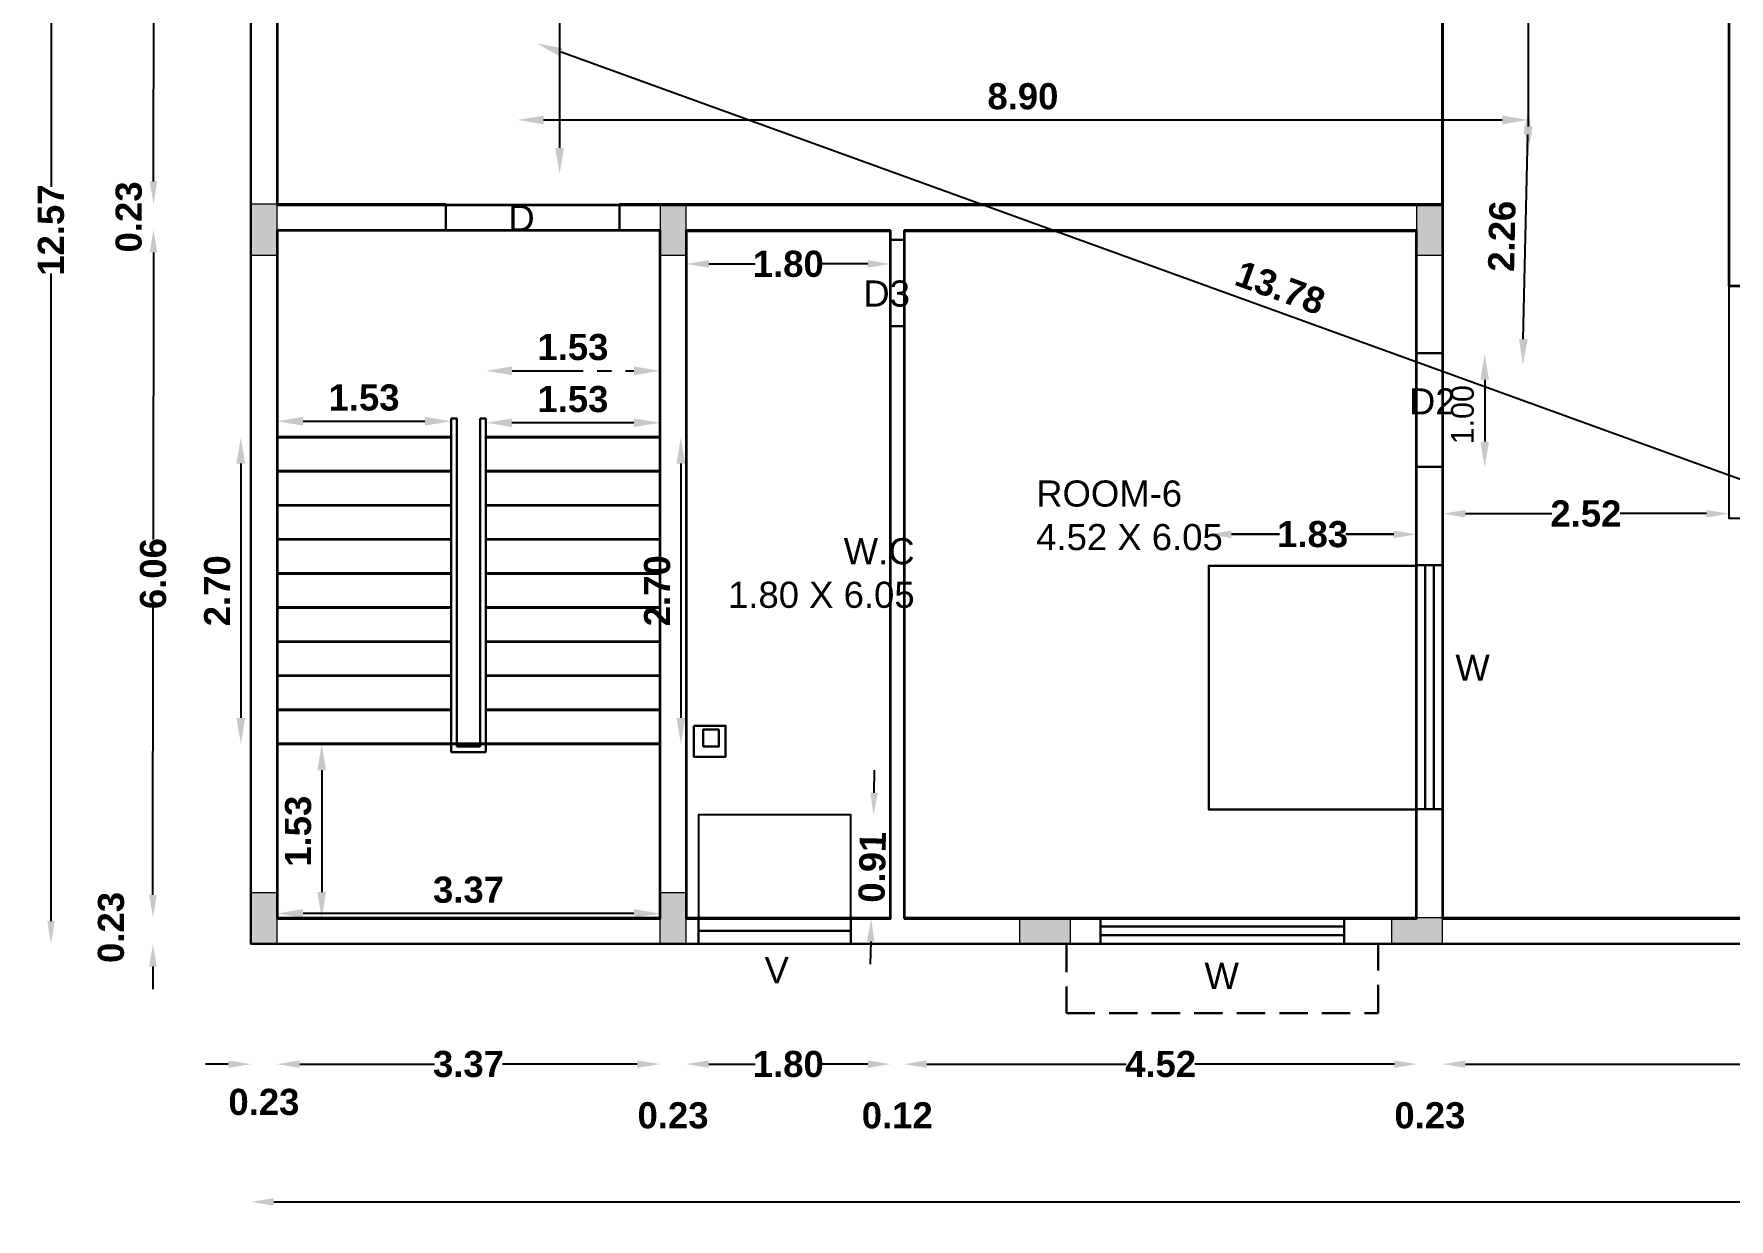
# Model space of a CAD drawing. Header units: metres. Extents: x 515 to 706, y -4 to 163.
# Drawn here: x 603.52 to 618.45, y 91.15 to 101.58 of the extents above; entities that cross this region are included whole.
import ezdxf

# ---------------------------------------------------------------- set-up
doc = ezdxf.new("R2010")
doc.units = ezdxf.units.M
doc.header["$MEASUREMENT"] = 0
doc.linetypes.add('DASHED2', pattern=[0.375, 0.25, -0.125])
doc.linetypes.add('PHANTOM2', pattern=[1.25, 0.625, -0.125, 0.125, -0.125, 0.125, -0.125])
for name, color, linetype, lineweight in [('012', 4, 'Continuous', 30), ('012.1', 4, 'Continuous', 30), ('0123', 4, 'Continuous', 30), ('BLK_1_FLR_2_ EXIT_WIDTH_ DOOR', 7, 'Continuous', 30), ('BLK_1_FLR_2_BLT_UP_AREA', 140, 'Continuous', 30), ('BLK_1_FLR_2_CARPET_AREA', 22, 'Continuous', 30), ('BLK_1_FLR_2_EXIT_WIDTH_STAIR', 4, 'Continuous', 30), ('BLK_1_FLR_2_ROOM_7_LIGHT_VENTILATION_1', 3, 'Continuous', 30), ('BLK_1_FLR_2_WASH', 4, 'Continuous', 30), ('BLK_1_FLR_2_WATER_CLOSET', 4, 'Continuous', 30)]:
    doc.layers.add(name, color=color, linetype=linetype, lineweight=lineweight)
for name, color, linetype in [('BLK_1_FLR_2_REGULAR_ROOM_7', 3, 'Continuous'), ('BLK_1_FLR_2_VERANDAH', 5, 'Continuous'), ('DIST_EXIT', 7, 'Continuous'), ('TOILET_VENTILATION', 6, 'Continuous')]:
    doc.layers.add(name, color=color, linetype=linetype)
doc.styles.add('ARIAL', font='arialbd.ttf', dxfattribs={"height": 0.23})
doc.styles.add('PDF Swiss721BT-RomanCondensed', font='arial.ttf')
doc.styles.add('working', font='arialbd.ttf', dxfattribs={"height": 0.23})
doc.dimstyles.new('new model', dxfattribs={"dimtxt": 0.23, "dimasz": 0.2, "dimexe": 0.1, "dimexo": 0.1, "dimgap": 0, "dimtad": 0, "dimzin": 1, "dimdsep": 46, "dimtxsty": 'working', "dimcen": 0.09, "dimse1": 1, "dimse2": 1, "dimclrd": 256, "dimclrt": 256, "dimadec": 1, "dimazin": 0, "dimtfac": 1, "dimtofl": 0, "dimtmove": 0, "dimatfit": 3, "dimfxl": 0, "dimtolj": 1, "dimtzin": 0, "dimlwd": -1, "dimlwe": -1, "dimarcsym": 0})
doc.dimstyles.new('OPEN SPACE', dxfattribs={"dimtxt": 0.23, "dimasz": 0.23, "dimexe": 0.1875, "dimexo": 0.0625, "dimgap": 0.09, "dimtad": 3, "dimzin": 0, "dimdsep": 46, "dimtxsty": 'ARIAL', "dimcen": 0.09, "dimse1": 1, "dimse2": 1, "dimclrd": 256, "dimclre": 256, "dimadec": 0, "dimazin": 0, "dimtfac": 0.5, "dimtix": 1, "dimtmove": 0, "dimatfit": 3, "dimfxl": 0, "dimtolj": 1, "dimtzin": 0, "dimarcsym": 0})
doc.dimstyles.new('Standard$0', dxfattribs={"dimtxt": 0.2, "dimasz": 0.23, "dimexe": 0.1805, "dimexo": 0.0625, "dimgap": 0.0955, "dimtad": 1, "dimzin": 0, "dimdsep": 46, "dimtxsty": 'Standard', "dimcen": 0, "dimdle": 440, "dimse1": 1, "dimse2": 1, "dimclrd": 256, "dimclrt": 256, "dimadec": 0, "dimazin": 0, "dimtfac": 1, "dimtofl": 0, "dimtmove": 0, "dimatfit": 3, "dimfxl": 0, "dimtolj": 1, "dimarcsym": 0})

# ---------------------------------------------------------------- blocks, each defined once
blk = doc.blocks.new('*D178')
at = {"layer": 'BLK_1_FLR_2_ROOM_7_LIGHT_VENTILATION_1', "color": 232, "linetype": 'PHANTOM2'}
for p, q in [((614.065, 97.174), (614.487, 97.174)), ((615.495, 97.174), (615.073, 97.174))]:
    blk.add_line(p, q, dxfattribs=at)
at = {"layer": 'BLK_1_FLR_2_ROOM_7_LIGHT_VENTILATION_1', "color": 232, "lineweight": 40}
for points in [[(614.065, 97.207), (614.065, 97.14), (613.865, 97.174)], [(615.495, 97.207), (615.495, 97.14), (615.695, 97.174)]]:
    blk.add_solid(points, dxfattribs=at)
at = {"layer": 'Defpoints', "color": 0, "lineweight": 40}
for p in [(615.695, 97.174), (613.865, 96.897), (615.695, 96.897)]:
    blk.add_point(p, dxfattribs=at)
at = {"layer": 'BLK_1_FLR_2_ROOM_7_LIGHT_VENTILATION_1', "color": 232, "insert": (614.78, 97.174), "char_height": 0.23, "attachment_point": 5, "style": 'working'}
blk.add_mtext('\\A1;1.83', dxfattribs=at)
blk = doc.blocks.new('*D69')
at = {"layer": 'BLK_1_FLR_2_ EXIT_WIDTH_ DOOR', "lineweight": -2}
blk.add_line((616.296, 98.534), (616.296, 97.991), dxfattribs=at)
at = {"layer": 'BLK_1_FLR_2_ EXIT_WIDTH_ DOOR', "lineweight": 40}
for points in [[(616.258, 98.534), (616.334, 98.534), (616.296, 98.764)], [(616.258, 97.991), (616.334, 97.991), (616.296, 97.761)]]:
    blk.add_solid(points, dxfattribs=at)
at = {"layer": 'Defpoints', "color": 0, "lineweight": 40}
for p in [(615.81, 98.764), (615.81, 97.761), (616.296, 97.761)]:
    blk.add_point(p, dxfattribs=at)
at = {"layer": 'BLK_1_FLR_2_ EXIT_WIDTH_ DOOR', "insert": (616.101, 98.227), "char_height": 0.2, "attachment_point": 5, "rotation": 90}
blk.add_mtext('\\A1;1.00', dxfattribs=at)
blk = doc.blocks.new('*D72')
at = {"layer": 'Defpoints', "color": 0, "lineweight": 40}
for p in [(610.713, 94.704), (610.912, 94.699), (610.692, 93.794)]:
    blk.add_point(p, dxfattribs=at)
at = {"layer": 'TOILET_VENTILATION'}
for p, q in [((610.917, 94.899), (610.921, 95.099)), ((610.887, 93.589), (610.882, 93.389))]:
    blk.add_line(p, q, dxfattribs=at)
at = {"layer": 'TOILET_VENTILATION', "lineweight": 40}
for points in [[(610.884, 94.9), (610.95, 94.898), (610.912, 94.699)], [(610.854, 93.59), (610.92, 93.588), (610.892, 93.789)]]:
    blk.add_solid(points, dxfattribs=at)
at = {"layer": 'TOILET_VENTILATION', "insert": (610.902, 94.244), "char_height": 0.23, "attachment_point": 5, "rotation": 88.6948, "style": 'working'}
blk.add_mtext('\\A1;0.91', dxfattribs=at)
blk = doc.blocks.new('*D76')
at = {"layer": 'Defpoints', "color": 0, "lineweight": 40}
for p in [(608.877, 107.368), (608.147, 100.346), (608.877, 100.346)]:
    blk.add_point(p, dxfattribs=at)
at = {"layer": 'DIST_EXIT', "lineweight": -2}
blk.add_line((608.147, 107.138), (608.147, 100.576), dxfattribs=at)
at = {"layer": 'DIST_EXIT', "lineweight": 40}
for points in [[(608.108, 107.138), (608.185, 107.138), (608.147, 107.368)], [(608.108, 100.576), (608.185, 100.576), (608.147, 100.346)]]:
    blk.add_solid(points, dxfattribs=at)
at = {"layer": 'DIST_EXIT', "color": 0, "insert": (607.939, 103.857), "char_height": 0.23, "attachment_point": 5, "rotation": 90, "style": 'ARIAL'}
blk.add_mtext('\\A1;7.02', dxfattribs=at)
blk = doc.blocks.new('*D77')
at = {"layer": 'Defpoints', "color": 0, "lineweight": 40}
for p in [(607.776, 100.924), (616.68, 100.924), (616.68, 100.822)]:
    blk.add_point(p, dxfattribs=at)
at = {"layer": 'DIST_EXIT', "lineweight": -2}
blk.add_line((608.006, 100.822), (616.45, 100.822), dxfattribs=at)
at = {"layer": 'DIST_EXIT', "lineweight": 40}
for points in [[(608.006, 100.86), (608.006, 100.783), (607.776, 100.822)], [(616.45, 100.86), (616.45, 100.783), (616.68, 100.822)]]:
    blk.add_solid(points, dxfattribs=at)
at = {"layer": 'DIST_EXIT', "color": 0, "insert": (612.228, 101.029), "char_height": 0.23, "attachment_point": 5, "style": 'ARIAL'}
blk.add_mtext('\\A1;8.90', dxfattribs=at)
blk = doc.blocks.new('*D78')
at = {"layer": 'Defpoints', "color": 0, "lineweight": 40}
for p in [(616.671, 107.481), (616.671, 100.533), (616.68, 100.533)]:
    blk.add_point(p, dxfattribs=at)
at = {"layer": 'DIST_EXIT', "lineweight": -2}
blk.add_line((616.68, 107.251), (616.68, 100.763), dxfattribs=at)
at = {"layer": 'DIST_EXIT', "lineweight": 40}
for points in [[(616.642, 107.251), (616.718, 107.251), (616.68, 107.481)], [(616.642, 100.763), (616.718, 100.763), (616.68, 100.533)]]:
    blk.add_solid(points, dxfattribs=at)
at = {"layer": 'DIST_EXIT', "color": 0, "insert": (616.473, 104.007), "char_height": 0.23, "attachment_point": 5, "rotation": 90, "style": 'ARIAL'}
blk.add_mtext('\\A1;6.95', dxfattribs=at)
blk = doc.blocks.new('*D79')
at = {"layer": 'Defpoints', "color": 0, "lineweight": 40}
for p in [(616.68, 100.924), (616.68, 100.924), (616.631, 98.663)]:
    blk.add_point(p, dxfattribs=at)
at = {"layer": 'DIST_EXIT', "lineweight": -2}
blk.add_line((616.636, 98.893), (616.675, 100.694), dxfattribs=at)
at = {"layer": 'DIST_EXIT', "lineweight": 40}
for points in [[(616.637, 100.695), (616.713, 100.693), (616.68, 100.924)], [(616.598, 98.894), (616.675, 98.892), (616.631, 98.663)]]:
    blk.add_solid(points, dxfattribs=at)
at = {"layer": 'DIST_EXIT', "color": 0, "insert": (616.448, 99.798), "char_height": 0.23, "attachment_point": 5, "rotation": 88.7637, "style": 'ARIAL'}
blk.add_mtext('\\A1;2.26', dxfattribs=at)
blk = doc.blocks.new('*D81')
at = {"layer": 'Defpoints', "color": 0, "lineweight": 40}
for p in [(607.946, 101.495), (607.661, 100.707), (620.617, 96.014)]:
    blk.add_point(p, dxfattribs=at)
at = {"layer": 'DIST_EXIT', "lineweight": -2}
blk.add_line((620.686, 96.881), (608.162, 101.417), dxfattribs=at)
at = {"layer": 'DIST_EXIT', "lineweight": 40}
for points in [[(608.175, 101.453), (608.149, 101.381), (607.946, 101.495)], [(620.7, 96.917), (620.673, 96.845), (620.903, 96.802)]]:
    blk.add_solid(points, dxfattribs=at)
at = {"layer": 'DIST_EXIT', "color": 0, "insert": (614.495, 99.344), "char_height": 0.23, "attachment_point": 5, "rotation": 340.0909, "style": 'ARIAL'}
blk.add_mtext('\\A1;13.78', dxfattribs=at)
blk = doc.blocks.new('*D199')
at = {"layer": '012', "lineweight": -2}
blk.add_line((605.339, 97.797), (605.339, 95.557), dxfattribs=at)
at = {"layer": '012', "lineweight": 40}
for points in [[(605.3, 97.797), (605.377, 97.797), (605.339, 98.027)], [(605.3, 95.557), (605.377, 95.557), (605.339, 95.327)]]:
    blk.add_solid(points, dxfattribs=at)
at = {"layer": 'Defpoints', "color": 0, "lineweight": 40}
for p in [(607.191, 98.027), (605.339, 95.327), (607.191, 95.327)]:
    blk.add_point(p, dxfattribs=at)
at = {"layer": '012', "color": 0, "insert": (605.131, 96.677), "char_height": 0.23, "attachment_point": 5, "rotation": 90, "style": 'ARIAL'}
blk.add_mtext('\\A1;2.70', dxfattribs=at)
blk = doc.blocks.new('*D200')
at = {"layer": '012', "lineweight": -2}
blk.add_line((605.887, 98.169), (606.961, 98.169), dxfattribs=at)
at = {"layer": '012', "lineweight": 40}
for points in [[(605.887, 98.208), (605.887, 98.131), (605.657, 98.169)], [(606.961, 98.208), (606.961, 98.131), (607.191, 98.169)]]:
    blk.add_solid(points, dxfattribs=at)
at = {"layer": 'Defpoints', "color": 0, "lineweight": 40}
for p in [(607.191, 98.169), (605.657, 98.027), (607.191, 98.027)]:
    blk.add_point(p, dxfattribs=at)
at = {"layer": '012', "color": 0, "insert": (606.424, 98.377), "char_height": 0.23, "attachment_point": 5, "style": 'ARIAL'}
blk.add_mtext('\\A1;1.53', dxfattribs=at)
blk = doc.blocks.new('*D201')
at = {"layer": '0123', "lineweight": -2}
blk.add_line((608.801, 98.156), (607.727, 98.156), dxfattribs=at)
at = {"layer": '0123', "lineweight": 40}
for points in [[(607.727, 98.194), (607.727, 98.118), (607.497, 98.156)], [(608.801, 98.194), (608.801, 98.118), (609.031, 98.156)]]:
    blk.add_solid(points, dxfattribs=at)
at = {"layer": 'Defpoints', "color": 0, "lineweight": 40}
for p in [(607.497, 98.156), (607.497, 98.027), (609.031, 98.027)]:
    blk.add_point(p, dxfattribs=at)
at = {"layer": '0123', "color": 0, "insert": (608.264, 98.363), "char_height": 0.23, "attachment_point": 5, "style": 'ARIAL'}
blk.add_mtext('\\A1;1.53', dxfattribs=at)
blk = doc.blocks.new('*D202')
at = {"layer": '0123', "lineweight": -2}
blk.add_line((609.215, 97.797), (609.215, 95.557), dxfattribs=at)
at = {"layer": '0123', "lineweight": 40}
for points in [[(609.177, 97.797), (609.253, 97.797), (609.215, 98.027)], [(609.177, 95.557), (609.253, 95.557), (609.215, 95.327)]]:
    blk.add_solid(points, dxfattribs=at)
at = {"layer": 'Defpoints', "color": 0, "lineweight": 40}
for p in [(607.497, 98.027), (607.497, 95.327), (609.215, 95.327)]:
    blk.add_point(p, dxfattribs=at)
at = {"layer": '0123', "color": 0, "insert": (609.007, 96.677), "char_height": 0.23, "attachment_point": 5, "rotation": 90, "style": 'ARIAL'}
blk.add_mtext('\\A1;2.70', dxfattribs=at)
blk = doc.blocks.new('*D203')
at = {"layer": '012.1', "lineweight": -2}
blk.add_line((608.801, 93.836), (605.887, 93.836), dxfattribs=at)
at = {"layer": '012.1', "lineweight": 40}
for points in [[(605.887, 93.875), (605.887, 93.798), (605.657, 93.836)], [(608.801, 93.875), (608.801, 93.798), (609.031, 93.836)]]:
    blk.add_solid(points, dxfattribs=at)
at = {"layer": 'Defpoints', "color": 0, "lineweight": 40}
for p in [(605.657, 93.836), (605.657, 93.794), (609.031, 93.794)]:
    blk.add_point(p, dxfattribs=at)
at = {"layer": '012.1', "color": 0, "insert": (607.344, 94.044), "char_height": 0.23, "attachment_point": 5, "style": 'ARIAL'}
blk.add_mtext('\\A1;3.37', dxfattribs=at)
blk = doc.blocks.new('*D204')
at = {"layer": '012.1', "lineweight": -2}
blk.add_line((606.051, 95.097), (606.051, 94.024), dxfattribs=at)
at = {"layer": '012.1', "lineweight": 40}
for points in [[(606.013, 95.097), (606.09, 95.097), (606.051, 95.327)], [(606.013, 94.024), (606.09, 94.024), (606.051, 93.794)]]:
    blk.add_solid(points, dxfattribs=at)
at = {"layer": 'Defpoints', "color": 0, "lineweight": 40}
for p in [(605.657, 95.327), (605.657, 93.794), (606.051, 93.794)]:
    blk.add_point(p, dxfattribs=at)
at = {"layer": '012.1', "color": 0, "insert": (605.844, 94.56), "char_height": 0.23, "attachment_point": 5, "rotation": 90, "style": 'ARIAL'}
blk.add_mtext('\\A1;1.53', dxfattribs=at)
blk = doc.blocks.new('*D92')
at = {"layer": 'BLK_1_FLR_2_EXIT_WIDTH_STAIR', "color": 1, "linetype": 'PHANTOM2', "lineweight": -2}
blk.add_line((607.728, 98.613), (608.801, 98.613), dxfattribs=at)
at = {"layer": 'BLK_1_FLR_2_EXIT_WIDTH_STAIR', "color": 1, "lineweight": 40}
for points in [[(607.728, 98.652), (607.728, 98.575), (607.498, 98.613)], [(608.801, 98.652), (608.801, 98.575), (609.031, 98.613)]]:
    blk.add_solid(points, dxfattribs=at)
at = {"layer": 'Defpoints', "color": 0, "lineweight": 40}
for p in [(607.498, 99.517), (609.031, 99.517), (609.031, 98.613)]:
    blk.add_point(p, dxfattribs=at)
at = {"layer": 'BLK_1_FLR_2_EXIT_WIDTH_STAIR', "color": 1, "insert": (608.264, 98.821), "char_height": 0.23, "attachment_point": 5, "style": 'ARIAL'}
blk.add_mtext('\\A1;1.53', dxfattribs=at)
blk = doc.blocks.new('*D800')
for p, q in [((609.461, 99.554), (609.869, 99.554)), ((610.861, 99.554), (610.453, 99.554))]:
    blk.add_line(p, q)
at = {"lineweight": 40}
for points in [[(609.461, 99.588), (609.461, 99.521), (609.261, 99.554)], [(610.861, 99.588), (610.861, 99.521), (611.061, 99.554)]]:
    blk.add_solid(points, dxfattribs=at)
at = {"layer": 'Defpoints', "color": 0, "lineweight": 40}
for p in [(609.261, 99.85), (611.061, 99.85), (609.261, 99.554)]:
    blk.add_point(p, dxfattribs=at)
at = {"lineweight": 30, "insert": (610.161, 99.554), "char_height": 0.23, "attachment_point": 5, "style": 'working'}
blk.add_mtext('\\A1;1.80', dxfattribs=at)
blk = doc.blocks.new('sfdfds')
at = {"lineweight": 15}
h = blk.add_hatch(color=1, dxfattribs=at)
h.dxf.hatch_style = 1
h.paths.add_polyline_path([(788.142, -179.821), (788.592, -179.821), (788.592, -179.591), (788.142, -179.591)])
at = {"color": 1, "lineweight": 15}
blk.add_lwpolyline([(788.142, -179.821), (788.592, -179.821), (788.592, -179.591), (788.142, -179.591)], close=True, dxfattribs=at)
blk = doc.blocks.new('*D803')
for p, q in [((616.126, 97.356), (616.887, 97.356)), ((618.249, 97.356), (617.488, 97.356))]:
    blk.add_line(p, q)
at = {"lineweight": 40}
for points in [[(616.126, 97.389), (616.126, 97.322), (615.926, 97.356)], [(618.249, 97.389), (618.249, 97.322), (618.449, 97.356)]]:
    blk.add_solid(points, dxfattribs=at)
at = {"layer": 'Defpoints', "color": 0, "lineweight": 40}
for p in [(615.926, 97.356), (615.926, 97.318), (618.449, 97.318)]:
    blk.add_point(p, dxfattribs=at)
at = {"lineweight": 30, "insert": (617.187, 97.356), "char_height": 0.23, "attachment_point": 5, "rotation": 0.0001, "style": 'working'}
blk.add_mtext('\\A1;2.52', dxfattribs=at)
blk = doc.blocks.new('*D702')
for p, q in [((604.565, 93.999), (604.565, 94.199)), ((604.565, 93.369), (604.564, 93.169))]:
    blk.add_line(p, q)
at = {"lineweight": 40}
for points in [[(604.532, 93.999), (604.598, 93.999), (604.565, 93.799)], [(604.531, 93.369), (604.598, 93.369), (604.565, 93.569)]]:
    blk.add_solid(points, dxfattribs=at)
at = {"layer": 'Defpoints', "color": 0, "lineweight": 40}
for p in [(604.565, 93.799), (605.658, 93.799), (605.658, 93.569)]:
    blk.add_point(p, dxfattribs=at)
at = {"lineweight": 30, "insert": (604.196, 93.713), "char_height": 0.23, "attachment_point": 5, "rotation": 89.9575, "style": 'working'}
blk.add_mtext('\\A1;0.23', dxfattribs=at)
blk = doc.blocks.new('*D703')
for p, q in [((604.569, 99.656), (604.567, 97.128)), ((604.565, 93.999), (604.567, 96.527))]:
    blk.add_line(p, q)
at = {"lineweight": 40}
for points in [[(604.536, 99.656), (604.603, 99.656), (604.569, 99.856)], [(604.532, 93.999), (604.598, 93.999), (604.565, 93.799)]]:
    blk.add_solid(points, dxfattribs=at)
at = {"layer": 'Defpoints', "color": 0, "lineweight": 40}
for p in [(604.569, 99.856), (605.658, 99.855), (605.658, 93.799)]:
    blk.add_point(p, dxfattribs=at)
at = {"lineweight": 30, "insert": (604.567, 96.828), "char_height": 0.23, "attachment_point": 5, "rotation": 89.9575, "style": 'working'}
blk.add_mtext('\\A1;6.06', dxfattribs=at)
blk = doc.blocks.new('*D704')
for p, q in [((604.57, 100.281), (604.57, 100.481)), ((604.569, 99.656), (604.569, 99.456))]:
    blk.add_line(p, q)
at = {"lineweight": 40}
for points in [[(604.536, 100.281), (604.603, 100.281), (604.57, 100.081)], [(604.536, 99.656), (604.603, 99.656), (604.569, 99.856)]]:
    blk.add_solid(points, dxfattribs=at)
at = {"layer": 'Defpoints', "color": 0, "lineweight": 40}
for p in [(604.57, 100.081), (605.658, 100.08), (605.658, 99.855)]:
    blk.add_point(p, dxfattribs=at)
at = {"lineweight": 30, "insert": (604.352, 99.968), "char_height": 0.23, "attachment_point": 5, "rotation": 89.9575, "style": 'working'}
blk.add_mtext('\\A1;0.23', dxfattribs=at)
blk = doc.blocks.new('*D705')
for p, q in [((604.574, 105.706), (604.572, 103.291)), ((604.57, 100.281), (604.572, 102.696))]:
    blk.add_line(p, q)
at = {"lineweight": 40}
for points in [[(604.54, 105.706), (604.607, 105.706), (604.574, 105.906)], [(604.536, 100.281), (604.603, 100.281), (604.57, 100.081)]]:
    blk.add_solid(points, dxfattribs=at)
at = {"layer": 'Defpoints', "color": 0, "lineweight": 40}
for p in [(604.574, 105.906), (605.658, 105.905), (605.658, 100.08)]:
    blk.add_point(p, dxfattribs=at)
at = {"lineweight": 30, "insert": (604.572, 102.993), "char_height": 0.23, "attachment_point": 5, "rotation": 89.9575, "style": 'working'}
blk.add_mtext('\\A1;5.82', dxfattribs=at)
blk = doc.blocks.new('*D742')
for p, q in [((603.667, 105.935), (603.667, 100.234)), ((603.667, 93.769), (603.667, 99.469))]:
    blk.add_line(p, q)
at = {"lineweight": 40}
for points in [[(603.634, 105.935), (603.7, 105.935), (603.667, 106.135)], [(603.634, 93.769), (603.7, 93.769), (603.667, 93.569)]]:
    blk.add_solid(points, dxfattribs=at)
at = {"layer": 'Defpoints', "color": 0, "lineweight": 40}
for p in [(603.667, 106.135), (605.428, 106.135), (605.428, 93.569)]:
    blk.add_point(p, dxfattribs=at)
at = {"lineweight": 30, "insert": (603.667, 99.852), "char_height": 0.23, "attachment_point": 5, "rotation": 90, "style": 'working'}
blk.add_mtext('\\A1;12.57', dxfattribs=at)
blk = doc.blocks.new('*D744')
for p, q in [((605.228, 92.51), (605.028, 92.51)), ((605.858, 92.51), (606.058, 92.51))]:
    blk.add_line(p, q)
at = {"lineweight": 40}
for points in [[(605.228, 92.543), (605.228, 92.477), (605.428, 92.51)], [(605.858, 92.543), (605.858, 92.477), (605.658, 92.51)]]:
    blk.add_solid(points, dxfattribs=at)
at = {"layer": 'Defpoints', "color": 0, "lineweight": 40}
for p in [(605.428, 94.019), (605.658, 94.019), (605.658, 92.51)]:
    blk.add_point(p, dxfattribs=at)
at = {"lineweight": 30, "insert": (605.542, 92.176), "char_height": 0.23, "attachment_point": 5, "style": 'working'}
blk.add_mtext('\\A1;0.23', dxfattribs=at)
blk = doc.blocks.new('*D745')
for p, q in [((605.858, 92.51), (607.045, 92.51)), ((608.831, 92.51), (607.644, 92.51))]:
    blk.add_line(p, q)
at = {"lineweight": 40}
for points in [[(605.858, 92.543), (605.858, 92.477), (605.658, 92.51)], [(608.831, 92.543), (608.831, 92.477), (609.031, 92.51)]]:
    blk.add_solid(points, dxfattribs=at)
at = {"layer": 'Defpoints', "color": 0, "lineweight": 40}
for p in [(605.658, 94.019), (609.031, 94.019), (609.031, 92.51)]:
    blk.add_point(p, dxfattribs=at)
at = {"lineweight": 30, "insert": (607.344, 92.51), "char_height": 0.23, "attachment_point": 5, "style": 'working'}
blk.add_mtext('\\A1;3.37', dxfattribs=at)
blk = doc.blocks.new('*D746')
for p, q in [((608.831, 92.51), (608.631, 92.51)), ((609.461, 92.51), (609.661, 92.51))]:
    blk.add_line(p, q)
at = {"lineweight": 40}
for points in [[(608.831, 92.543), (608.831, 92.477), (609.031, 92.51)], [(609.461, 92.543), (609.461, 92.477), (609.261, 92.51)]]:
    blk.add_solid(points, dxfattribs=at)
at = {"layer": 'Defpoints', "color": 0, "lineweight": 40}
for p in [(609.031, 94.019), (609.261, 94.019), (609.261, 92.51)]:
    blk.add_point(p, dxfattribs=at)
at = {"lineweight": 30, "insert": (609.146, 92.058), "char_height": 0.23, "attachment_point": 5, "style": 'working'}
blk.add_mtext('\\A1;0.23', dxfattribs=at)
blk = doc.blocks.new('*D747')
for p, q in [((609.461, 92.51), (609.869, 92.51)), ((610.861, 92.51), (610.453, 92.51))]:
    blk.add_line(p, q)
at = {"lineweight": 40}
for points in [[(609.461, 92.543), (609.461, 92.477), (609.261, 92.51)], [(610.861, 92.543), (610.861, 92.477), (611.061, 92.51)]]:
    blk.add_solid(points, dxfattribs=at)
at = {"layer": 'Defpoints', "color": 0, "lineweight": 40}
for p in [(609.261, 94.019), (611.061, 93.799), (611.061, 92.51)]:
    blk.add_point(p, dxfattribs=at)
at = {"lineweight": 30, "insert": (610.161, 92.51), "char_height": 0.23, "attachment_point": 5, "style": 'working'}
blk.add_mtext('\\A1;1.80', dxfattribs=at)
blk = doc.blocks.new('*D748')
for p, q in [((610.861, 92.51), (610.661, 92.51)), ((611.381, 92.51), (611.581, 92.51))]:
    blk.add_line(p, q)
at = {"lineweight": 40}
for points in [[(610.861, 92.543), (610.861, 92.477), (611.061, 92.51)], [(611.381, 92.543), (611.381, 92.477), (611.181, 92.51)]]:
    blk.add_solid(points, dxfattribs=at)
at = {"layer": 'Defpoints', "color": 0, "lineweight": 40}
for p in [(611.061, 93.799), (611.181, 93.799), (611.181, 92.51)]:
    blk.add_point(p, dxfattribs=at)
at = {"lineweight": 30, "insert": (611.121, 92.058), "char_height": 0.23, "attachment_point": 5, "style": 'working'}
blk.add_mtext('\\A1;0.12', dxfattribs=at)
blk = doc.blocks.new('*D749')
for p, q in [((611.381, 92.51), (613.139, 92.51)), ((615.5, 92.51), (613.742, 92.51))]:
    blk.add_line(p, q)
at = {"lineweight": 40}
for points in [[(611.381, 92.543), (611.381, 92.477), (611.181, 92.51)], [(615.5, 92.543), (615.5, 92.477), (615.7, 92.51)]]:
    blk.add_solid(points, dxfattribs=at)
at = {"layer": 'Defpoints', "color": 0, "lineweight": 40}
for p in [(611.181, 93.799), (615.7, 93.798), (615.7, 92.51)]:
    blk.add_point(p, dxfattribs=at)
at = {"lineweight": 30, "insert": (613.441, 92.51), "char_height": 0.23, "attachment_point": 5, "style": 'working'}
blk.add_mtext('\\A1;4.52', dxfattribs=at)
blk = doc.blocks.new('*D750')
for p, q in [((615.5, 92.51), (615.3, 92.51)), ((616.126, 92.51), (616.326, 92.51))]:
    blk.add_line(p, q)
at = {"lineweight": 40}
for points in [[(615.5, 92.543), (615.5, 92.477), (615.7, 92.51)], [(616.126, 92.543), (616.126, 92.477), (615.926, 92.51)]]:
    blk.add_solid(points, dxfattribs=at)
at = {"layer": 'Defpoints', "color": 0, "lineweight": 40}
for p in [(615.7, 93.798), (615.926, 93.798), (615.926, 92.51)]:
    blk.add_point(p, dxfattribs=at)
at = {"lineweight": 30, "insert": (615.813, 92.058), "char_height": 0.23, "attachment_point": 5, "style": 'working'}
blk.add_mtext('\\A1;0.23', dxfattribs=at)
blk = doc.blocks.new('*D751')
for p, q in [((616.126, 92.51), (622.358, 92.51)), ((629.356, 92.51), (623.123, 92.51))]:
    blk.add_line(p, q)
at = {"lineweight": 40}
for points in [[(616.126, 92.543), (616.126, 92.477), (615.926, 92.51)], [(629.356, 92.543), (629.356, 92.477), (629.556, 92.51)]]:
    blk.add_solid(points, dxfattribs=at)
at = {"layer": 'Defpoints', "color": 0, "lineweight": 40}
for p in [(615.926, 93.798), (629.556, 93.799), (629.556, 92.51)]:
    blk.add_point(p, dxfattribs=at)
at = {"lineweight": 30, "insert": (622.741, 92.51), "char_height": 0.23, "attachment_point": 5, "style": 'working'}
blk.add_mtext('\\A1;13.63', dxfattribs=at)
blk = doc.blocks.new('*D757')
for p, q in [((605.628, 91.297), (620.623, 91.297)), ((636.396, 91.297), (621.4, 91.297))]:
    blk.add_line(p, q)
at = {"lineweight": 40}
for points in [[(605.628, 91.33), (605.628, 91.264), (605.428, 91.297)], [(636.396, 91.33), (636.396, 91.264), (636.596, 91.297)]]:
    blk.add_solid(points, dxfattribs=at)
at = {"layer": 'Defpoints', "color": 0, "lineweight": 40}
for p in [(605.428, 93.569), (636.596, 93.569), (636.596, 91.297)]:
    blk.add_point(p, dxfattribs=at)
at = {"lineweight": 30, "insert": (621.012, 91.297), "char_height": 0.23, "attachment_point": 5, "style": 'working'}
blk.add_mtext('\\A1;31.17', dxfattribs=at)

msp = doc.modelspace()

# ---------------------------------------------------------------- linework, layer by layer
at = {"lineweight": 30, "ltscale": 0.125}
for p, q in [((605.65773, 100.08004), (605.65774, 105.90472)), ((607.14459, 100.08003), (607.14459, 99.84991)), ((608.67494, 100.08003), (608.67494, 99.84992)), ((609.03104, 93.79855), (609.03104, 99.85003)), ((609.26102, 99.85003), (609.26102, 93.79856)), ((611.06102, 99.0067), (611.06102, 93.79856)), ((611.18102, 99.00669), (611.18102, 93.79856)), ((605.4277, 93.56855), (605.42771, 98.33003)), ((607.19104, 98.19411), (607.24215, 98.19411)), ((607.19104, 95.25522), (607.19104, 98.19411)), ((607.24215, 95.30633), (607.24215, 98.19411)), ((607.44659, 98.19411), (607.4977, 98.19411)), ((607.44659, 95.30633), (607.44659, 98.19411)), ((607.4977, 95.25522), (607.4977, 98.19411)), ((607.19104, 98.03189), (605.6577, 98.03189)), ((609.03104, 98.03189), (607.4977, 98.03189)), ((607.19104, 97.73189), (605.6577, 97.73189)), ((609.03104, 97.73189), (607.4977, 97.73189)), ((615.69553, 97.76885), (615.69553, 93.79857)), ((607.19104, 97.43189), (605.6577, 97.43189)), ((609.03104, 97.43189), (607.4977, 97.43189)), ((607.19104, 97.13189), (605.6577, 97.13189)), ((609.03104, 97.13189), (607.4977, 97.13189)), ((607.19104, 96.83189), (605.6577, 96.83189)), ((609.03104, 96.83189), (607.4977, 96.83189)), ((615.69545, 96.90196), (615.69545, 94.78196)), ((615.69545, 96.90196), (615.92545, 96.90196)), ((615.77203, 96.90196), (615.77203, 94.75531)), ((615.84869, 96.90196), (615.84869, 94.75531)), ((615.92545, 96.90196), (615.92545, 94.78196)), ((607.19104, 96.53189), (605.6577, 96.53189)), ((609.03104, 96.53189), (607.4977, 96.53189)), ((607.19104, 96.23189), (605.6577, 96.23189)), ((609.03104, 96.23189), (607.4977, 96.23189)), ((607.19104, 95.93189), (605.6577, 95.93189)), ((609.03104, 95.93189), (607.4977, 95.93189)), ((607.19104, 95.63189), (605.6577, 95.63189)), ((609.03104, 95.63189), (607.4977, 95.63189)), ((609.03104, 95.33189), (605.6577, 95.33189)), ((607.24215, 95.30633), (607.44659, 95.30633)), ((607.19104, 95.25522), (607.4977, 95.25522)), ((605.6577, 93.79855), (609.03104, 93.79855)), ((612.91197, 93.79883), (615.03197, 93.79883)), ((612.91197, 93.56883), (612.91197, 93.79883)), ((615.69553, 93.79857), (615.69553, 93.79857)), ((615.92559, 93.79863), (615.9256, 93.79863)), ((612.91197, 93.72207), (615.05862, 93.72207)), ((612.91197, 93.6454), (615.05862, 93.6454)), ((605.6577, 93.56855), (609.26102, 93.56855)), ((609.26102, 93.56856), (609.26102, 93.56855)), ((609.26108, 93.56856), (609.26108, 93.56855)), ((611.06102, 93.56856), (611.06102, 93.56855)), ((611.18102, 93.56856), (611.18102, 93.56855)), ((612.64851, 93.56861), (612.6485, 93.56861)), ((612.91197, 93.56883), (615.03197, 93.56883)), ((615.92565, 93.56852), (615.92565, 93.56851))]:
    msp.add_line(p, q, dxfattribs=at)
at = {"lineweight": 30}
for p, q in [((605.6577, 100.08004), (607.14459, 100.08003)), ((608.67494, 100.08003), (609.26102, 100.08003)), ((609.03104, 100.08003), (609.03104, 100.08004)), ((609.0311, 100.08003), (609.0311, 100.08004)), ((609.26102, 100.08003), (609.26102, 100.08004)), ((609.26102, 100.08003), (615.92553, 100.08003)), ((609.26108, 100.08003), (609.26108, 100.08004)), ((615.69499, 100.08003), (615.69499, 100.08004)), ((615.92498, 100.08003), (615.92498, 100.08004)), ((615.92553, 98.76885), (615.92553, 100.08003)), ((605.6577, 99.85004), (607.14459, 99.85003)), ((608.67494, 99.85003), (609.03104, 99.85003)), ((609.26102, 99.85003), (611.06102, 99.85003)), ((611.06102, 99.85003), (611.06102, 99.7667)), ((611.06102, 99.7667), (611.18103, 99.76669)), ((611.18102, 99.85003), (615.69553, 99.85003)), ((611.18102, 99.85003), (611.18102, 99.76669)), ((615.69553, 98.76885), (615.69553, 99.85003)), ((611.06102, 99.0067), (611.18102, 99.00669)), ((615.92553, 98.76885), (615.69553, 98.76885)), ((615.92553, 97.76885), (615.69553, 97.76885)), ((615.92553, 97.76885), (615.92553, 93.79862)), ((618.50217, 93.79858), (615.92552, 93.79857)), ((609.37174, 93.68364), (610.71356, 93.68364)), ((618.50217, 93.56858), (615.92553, 93.56857))]:
    msp.add_line(p, q, dxfattribs=at)
for points in [[(605.4277, 94.33673), (605.42774, 106.13473), (607.16091, 106.13471), (607.16091, 118.08378), (617.69551, 118.08377), (617.69549, 108.01895)], [(605.65772, 98.03189), (605.65772, 99.85004)]]:
    msp.add_lwpolyline(points, dxfattribs=at)
at = {"lineweight": 30, "ltscale": 0.125}
for points in [[(631.94544, 93.56857), (615.92553, 93.56857), (605.4277, 93.56855), (605.42772, 98.33003)], [(609.03104, 93.79856), (605.6577, 93.79855), (605.65772, 98.33003)], [(615.69553, 97.5389), (615.69553, 93.79857), (611.18102, 93.79856)], [(611.06102, 93.79856), (609.26102, 93.79856)], [(629.55556, 93.79859), (615.92552, 93.79862)]]:
    msp.add_lwpolyline(points, dxfattribs=at)
at = {"lineweight": 30}
for points in [[(615.92536, 94.75531), (615.92536, 96.90196), (615.69536, 96.90196), (615.69536, 94.75531)], [(610.71356, 93.56856), (610.71356, 93.79872), (609.37174, 93.79872), (609.37174, 93.56856)], [(615.05862, 93.79874), (612.91197, 93.79874), (612.91197, 93.56874), (615.05862, 93.56874)]]:
    msp.add_lwpolyline(points, close=True, dxfattribs=at)
at = {"linetype": 'DASHED2', "lineweight": 30}
msp.add_lwpolyline([(612.61197, 93.56909), (612.61197, 92.95909), (615.35862, 92.95909), (615.35862, 93.56909)], dxfattribs=at)
at = {"layer": '012', "color": 7}
for p, q in [((605.65746, 98.027), (607.19078, 98.027)), ((605.65746, 97.727), (607.19078, 97.727)), ((605.65746, 97.427), (607.19078, 97.427)), ((605.65746, 97.127), (607.19078, 97.127)), ((605.65746, 96.827), (607.19078, 96.827)), ((605.65746, 96.527), (607.19078, 96.527)), ((605.65746, 96.227), (607.19078, 96.227)), ((605.65746, 95.927), (607.19078, 95.927)), ((605.65746, 95.627), (607.19078, 95.627)), ((605.65746, 95.327), (607.19078, 95.327))]:
    msp.add_line(p, q, dxfattribs=at)
msp.add_lwpolyline([(605.65745, 95.327), (607.19078, 95.327), (607.19078, 98.027), (605.65745, 98.027)], close=True, dxfattribs=at)
at = {"layer": '012.1', "color": 7}
msp.add_lwpolyline([(605.65745, 93.79367), (609.03078, 93.79367), (609.03078, 95.327), (605.65745, 95.327)], close=True, dxfattribs=at)
at = {"layer": '0123', "color": 7}
for p, q in [((607.49745, 98.027), (609.03078, 98.027)), ((607.49745, 97.727), (609.03078, 97.727)), ((607.49745, 97.427), (609.03078, 97.427)), ((607.49745, 97.127), (609.03078, 97.127)), ((607.49745, 96.827), (609.03078, 96.827)), ((607.49745, 96.527), (609.03111, 96.527)), ((607.49745, 96.227), (609.03111, 96.227)), ((607.49745, 95.927), (609.03111, 95.927)), ((607.49745, 95.627), (609.03111, 95.627)), ((607.49745, 95.327), (609.03078, 95.327))]:
    msp.add_line(p, q, dxfattribs=at)
msp.add_lwpolyline([(607.49745, 95.327), (609.03078, 95.327), (609.03078, 98.027), (607.49745, 98.027)], close=True, dxfattribs=at)
at = {"layer": 'BLK_1_FLR_2_BLT_UP_AREA', "color": 14}
msp.add_lwpolyline([(636.59547, 112.54868), (636.59542, 93.56843), (631.94547, 93.56842), (605.4277, 93.5684), (605.42774, 106.13462), (607.16087, 106.13462), (607.16091, 118.08363), (617.69551, 118.08363), (617.69549, 108.01879), (631.8354, 108.01867), (631.83537, 112.54868)], close=True, dxfattribs=at)
at = {"layer": 'BLK_1_FLR_2_CARPET_AREA', "color": 14, "lineweight": 35}
for points in [[(615.92525, 100.0739), (615.92525, 101.71404), (608.99128, 101.7141), (608.99128, 106.14274), (615.96521, 106.14271), (615.96522, 107.78281), (607.39063, 107.78281), (607.39064, 105.89859), (605.65747, 105.89859), (605.65746, 100.07391)], [(618.44834, 107.78282), (615.97891, 107.78281), (615.96522, 107.78281), (615.92525, 101.71404), (615.92524, 93.79249), (631.94517, 93.79246), (631.94517, 105.6616), (634.34635, 105.6616), (634.34634, 107.7827), (627.72504, 107.78314), (627.72504, 99.35786), (618.44836, 99.35783)], [(605.6576, 93.79242), (609.03128, 93.79242), (609.03144, 99.84875), (605.65775, 99.84875)], [(609.26075, 99.8439), (609.26075, 93.79244), (611.06075, 93.79244), (611.06074, 99.8439)], [(611.18075, 93.79244), (615.69525, 93.79244), (615.69525, 99.8439), (611.18075, 99.8439)]]:
    msp.add_lwpolyline(points, close=True, dxfattribs=at)
at = {"layer": 'BLK_1_FLR_2_REGULAR_ROOM_7', "color": 2}
msp.add_lwpolyline([(611.18042, 93.79368), (615.69493, 93.79368), (615.69493, 99.84515), (611.18042, 99.84515)], close=True, dxfattribs=at)
at = {"layer": 'BLK_1_FLR_2_ROOM_7_LIGHT_VENTILATION_1', "color": 3}
msp.add_lwpolyline([(615.69493, 94.75042), (615.69493, 96.89707), (613.86493, 96.89707), (613.86493, 94.75042)], close=True, dxfattribs=at)
at = {"layer": 'BLK_1_FLR_2_VERANDAH', "color": 5}
for points in [[(615.92493, 100.07515), (615.92493, 101.71528), (609.03042, 101.71528), (609.03042, 106.14393), (615.96489, 106.14395), (615.96489, 107.78405), (607.39031, 107.78405), (607.39032, 105.89983), (605.65715, 105.89984), (605.65714, 100.07515)], [(618.44818, 107.78406), (615.97859, 107.78405), (615.96489, 107.78405), (615.96491, 101.71528), (615.92493, 101.71528), (615.92491, 93.79374), (629.55477, 93.7937), (629.55477, 105.66284), (634.34602, 105.66284), (634.34602, 107.78394), (627.72486, 107.78438), (627.72487, 97.31368), (618.4482, 97.31365)]]:
    msp.add_lwpolyline(points, close=True, dxfattribs=at)
at = {"layer": 'BLK_1_FLR_2_WASH', "color": 55, "lineweight": 30}
msp.add_lwpolyline([(609.32901, 95.48936), (609.60923, 95.48936), (609.60923, 95.21539), (609.32901, 95.21539)], close=True, dxfattribs=at)
at = {"layer": 'BLK_1_FLR_2_WASH', "color": 60, "lineweight": 30}
msp.add_lwpolyline([(609.41032, 95.30652), (609.54832, 95.30609), (609.54878, 95.45461), (609.41078, 95.45504)], close=True, dxfattribs=at)
at = {"layer": 'BLK_1_FLR_2_WATER_CLOSET', "color": 3}
msp.add_lwpolyline([(609.26042, 99.84515), (609.26043, 93.79368), (611.06043, 93.79368), (611.06042, 99.84515)], close=True, dxfattribs=at)
at = {"layer": 'TOILET_VENTILATION', "color": 6}
msp.add_lwpolyline([(609.37131, 93.79368), (610.71313, 93.79368), (610.71313, 94.70368), (609.37131, 94.70368)], close=True, dxfattribs=at)

# ---------------------------------------------------------------- block references
at = {"lineweight": 30}
for p, rotation in [((785.24922, 888.22201), 270), ((788.85254, 888.22202), 270), ((795.51644, 888.22202), 270), ((785.24869, 882.16085), 270), ((788.852, 882.16086), 270), ((-172.66693, 273.38859), 7.03168033408e-05)]:
    msp.add_blockref('sfdfds', p, dxfattribs=dict(at, rotation=rotation))
msp.add_blockref('sfdfds', (-175.94389, 273.38956), dxfattribs=at)

# ---------------------------------------------------------------- texts
at = {"lineweight": 30, "ltscale": 0.125, "char_height": 0.23, "style": 'PDF Swiss721BT-RomanCondensed'}
for s, width, insert, attachment_point in [('D', 0.0527571, (607.69518, 100.07271), 1), ('D2', 0.0527571, (615.62852, 98.45915), 1), ('ROOM-6\\P4.52 X 6.05 ', 3.9485774, (612.34507, 97.64808), 1), ('W.C\\P1.80 X 6.05', 2.2568411, (611.27389, 96.52351), 9), ('W', 0.0527571, (616.03752, 96.11431), 1), ('V', 0.0527571, (609.9521, 93.45168), 1), ('W', 0.0527571, (613.82754, 93.40246), 1)]:
    msp.add_mtext_dynamic_manual_height_columns(s, width=width, gutter_width=1.15, heights=[0], dxfattribs=dict(at, insert=insert, attachment_point=attachment_point))
at = {"lineweight": 30, "insert": (611.23301, 99.17549), "char_height": 0.23, "attachment_point": 9, "style": 'PDF Swiss721BT-RomanCondensed'}
msp.add_mtext_dynamic_manual_height_columns('D3', width=0.0527571, gutter_width=1.15, heights=[0], dxfattribs=at)

# ---------------------------------------------------------------- dimensions: what is measured, and where the dimension line sits
at = {"lineweight": 30}
for base, p1, p2, angle, override, picture, middle in [((603.66686, 106.13473), (605.4277, 93.56855), (605.4278, 106.13473), 90, {"dimpost": '\\X'}, '*D742', (603.66686, 99.85164)), ((604.57392, 105.90553), (605.65807, 100.08004), (605.65774, 105.90472), 269.957451, {"dimpost": '\\X', "dimtmove": 2}, '*D705', (604.57175, 102.99319)), ((604.56959, 100.08084), (605.65807, 99.85487), (605.65807, 100.08004), 269.957451, {"dimpost": '\\X', "dimtmove": 2}, '*D704', (604.35207, 99.96842)), ((604.56942, 99.85568), (605.6577, 93.79855), (605.65807, 99.85487), 269.957451, {"dimpost": '\\X', "dimtmove": 2}, '*D703', (604.56717, 96.82752))]:
    dim = msp.add_linear_dim(base=base, p1=p1, p2=p2, angle=angle, dimstyle='new model', override=override, dxfattribs=at)
    dim.commit()
    dim.dimension.update_dxf_attribs({"geometry": picture, "text_midpoint": middle})
for p1, p2, distance, picture, middle in [((611.06102, 99.85003), (609.26102, 99.85003), 0.29555, '*D800', (610.16102, 99.55448)), ((618.44881, 97.31847), (615.92553, 97.31847), -0.03732, '*D803', (617.18717, 97.35579))]:
    dim = msp.add_aligned_dim(p1=p1, p2=p2, distance=distance, dimstyle='new model', override={"dimpost": '\\X'}, dxfattribs=at)
    dim.commit()
    dim.dimension.update_dxf_attribs({"geometry": picture, "text_midpoint": middle})
dim = msp.add_linear_dim(base=(604.56492, 93.79936), p1=(605.65753, 93.56855), p2=(605.6577, 93.79855), angle=89.957451, dimstyle='new model', override={"dimpost": '\\X', "dimtmove": 2}, dxfattribs=at)
dim.commit()
dim.dimension.update_dxf_attribs({"geometry": '*D702', "text_midpoint": (604.19559, 93.71253), "dimtype": 161})
dim = msp.add_linear_dim(base=(605.6577, 92.51), p1=(605.4277, 94.01888), p2=(605.6577, 94.01888), dimstyle='new model', override={"dimpost": '\\X', "dimtmove": 2}, dxfattribs=at)
dim.commit()
dim.dimension.update_dxf_attribs({"geometry": '*D744', "text_midpoint": (605.54177, 92.1763), "dimtype": 160})
for base, p1, p2, override, picture, middle in [((609.03085, 92.51), (605.6577, 94.01888), (609.03085, 94.01889), {"dimpost": '\\X', "dimtmove": 2}, '*D745', (607.34428, 92.51)), ((609.26085, 92.51), (609.03085, 94.01889), (609.26085, 94.01889), {"dimpost": '\\X', "dimtmove": 2}, '*D746', (609.14585, 92.05771)), ((611.06102, 92.51), (609.26085, 94.01889), (611.06102, 93.79856), {"dimpost": '\\X', "dimtmove": 2}, '*D747', (610.16093, 92.51)), ((611.18102, 92.51), (611.06102, 93.79856), (611.18102, 93.79856), {"dimpost": '\\X', "dimtmove": 2}, '*D748', (611.12102, 92.05771)), ((615.70043, 92.51), (611.18102, 93.79856), (615.70043, 93.7984), {"dimpost": '\\X', "dimtmove": 2}, '*D749', (613.44072, 92.51)), ((615.92559, 92.51), (615.70043, 93.7984), (615.92559, 93.7984), {"dimpost": '\\X', "dimtmove": 2}, '*D750', (615.81301, 92.05771)), ((629.55556, 92.51), (615.92559, 93.7984), (629.55556, 93.79858), {"dimpost": '\\X', "dimtmove": 2}, '*D751', (622.74057, 92.51)), ((636.59556, 91.29686), (605.42753, 93.56855), (636.59556, 93.56859), {"dimpost": '\\X'}, '*D757', (621.01155, 91.29686))]:
    dim = msp.add_linear_dim(base=base, p1=p1, p2=p2, dimstyle='new model', override=override, dxfattribs=at)
    dim.commit()
    dim.dimension.update_dxf_attribs({"geometry": picture, "text_midpoint": middle})
at = {"layer": '012', "color": 2}
dim = msp.add_aligned_dim(p1=(605.65745, 98.027), p2=(607.19078, 98.027), distance=0.14241, dimstyle='OPEN SPACE', override={"dimpost": '\\X'}, dxfattribs=at)
dim.commit()
dim.dimension.update_dxf_attribs({"geometry": '*D200', "text_midpoint": (606.42412, 98.37684)})
at = {"layer": '012', "color": 1}
dim = msp.add_aligned_dim(p1=(607.19078, 98.027), p2=(607.19078, 95.327), distance=-1.85203, dimstyle='OPEN SPACE', override={"dimpost": '\\X'}, dxfattribs=at)
dim.commit()
dim.dimension.update_dxf_attribs({"geometry": '*D199', "text_midpoint": (605.13132, 96.677)})
at = {"layer": '012.1', "color": 2}
dim = msp.add_aligned_dim(p1=(605.65745, 95.327), p2=(605.65745, 93.79367), distance=0.39372, dimstyle='OPEN SPACE', override={"dimpost": '\\X'}, dxfattribs=at)
dim.commit()
dim.dimension.update_dxf_attribs({"geometry": '*D204', "text_midpoint": (605.84374, 94.56033)})
at = {"layer": '012.1', "color": 1}
dim = msp.add_aligned_dim(p1=(609.03078, 93.79367), p2=(605.65745, 93.79367), distance=-0.04269, dimstyle='OPEN SPACE', override={"dimpost": '\\X'}, dxfattribs=at)
dim.commit()
dim.dimension.update_dxf_attribs({"geometry": '*D203', "text_midpoint": (607.34412, 94.04379)})
at = {"layer": '0123', "color": 2}
dim = msp.add_aligned_dim(p1=(609.03078, 98.027), p2=(607.49745, 98.027), distance=-0.1289, dimstyle='OPEN SPACE', override={"dimpost": '\\X'}, dxfattribs=at)
dim.commit()
dim.dimension.update_dxf_attribs({"geometry": '*D201', "text_midpoint": (608.26412, 98.36333)})
at = {"layer": '0123', "color": 1}
dim = msp.add_aligned_dim(p1=(607.49745, 98.027), p2=(607.49745, 95.327), distance=1.71742, dimstyle='OPEN SPACE', override={"dimpost": '\\X'}, dxfattribs=at)
dim.commit()
dim.dimension.update_dxf_attribs({"geometry": '*D202', "text_midpoint": (609.00744, 96.677)})
at = {"layer": 'BLK_1_FLR_2_ EXIT_WIDTH_ DOOR', "color": 2}
dim = msp.add_linear_dim(base=(616.29611, 97.76063), p1=(615.80993, 98.76397), p2=(615.80993, 97.76063), angle=270.000037, dimstyle='Standard$0', dxfattribs=at)
dim.commit()
dim.dimension.update_dxf_attribs({"geometry": '*D69', "text_midpoint": (616.29611, 98.2273), "dimtype": 161})
at = {"layer": 'BLK_1_FLR_2_EXIT_WIDTH_STAIR', "color": 1}
dim = msp.add_aligned_dim(p1=(607.49775, 99.51665), p2=(609.03108, 99.51665), distance=-0.90321, dimstyle='OPEN SPACE', override={"dimpost": '\\X', "dimclrd": 1, "dimclrt": 1, "dimfxl": 0, "dimarcsym": 2}, dxfattribs=at)
dim.commit()
dim.dimension.update_dxf_attribs({"geometry": '*D92', "text_midpoint": (608.26442, 98.82087)})
at = {"layer": 'BLK_1_FLR_2_ROOM_7_LIGHT_VENTILATION_1', "color": 3}
dim = msp.add_aligned_dim(p1=(613.86493, 96.89707), p2=(615.69493, 96.89707), distance=0.27646, dimstyle='new model', override={"dimpost": '\\X', "dimclrd": 232, "dimclrt": 232, "dimfxl": 75, "dimfxlon": 1, "dimtfill": 1}, dxfattribs=at)
dim.commit()
dim.dimension.update_dxf_attribs({"geometry": '*D178', "text_midpoint": (614.77993, 97.17353)})
at = {"layer": 'DIST_EXIT'}
for p1, p2, distance, picture, middle in [((608.87741, 107.36778), (608.87741, 100.34553), -0.73071, '*D76', (607.93927, 103.85666)), ((616.67094, 107.48053), (616.67094, 100.53326), 0.00916, '*D78', (616.47259, 104.00689)), ((620.61727, 96.01413), (607.66058, 100.70672), -0.83834, '*D81', (614.49507, 99.34377)), ((607.77558, 100.92378), (616.6801, 100.92378), -0.10206, '*D77', (612.22784, 101.02923)), ((616.6313, 98.66294), (616.6801, 100.92378), 0, '*D79', (616.44832, 99.79783))]:
    dim = msp.add_aligned_dim(p1=p1, p2=p2, distance=distance, dimstyle='OPEN SPACE', override={"dimpost": '\\X'}, dxfattribs=at)
    dim.commit()
    dim.dimension.update_dxf_attribs({"geometry": picture, "text_midpoint": middle})
at = {"layer": 'TOILET_VENTILATION', "color": 6}
dim = msp.add_aligned_dim(p1=(610.6924, 93.79368), p2=(610.71313, 94.70368), distance=-0.19922, dimstyle='new model', override={"dimpost": '\\X', "dimtmove": 2}, dxfattribs=at)
dim.commit()
dim.dimension.update_dxf_attribs({"geometry": '*D72', "text_midpoint": (610.90193, 94.24414)})

doc.saveas('drawing.dxf')
